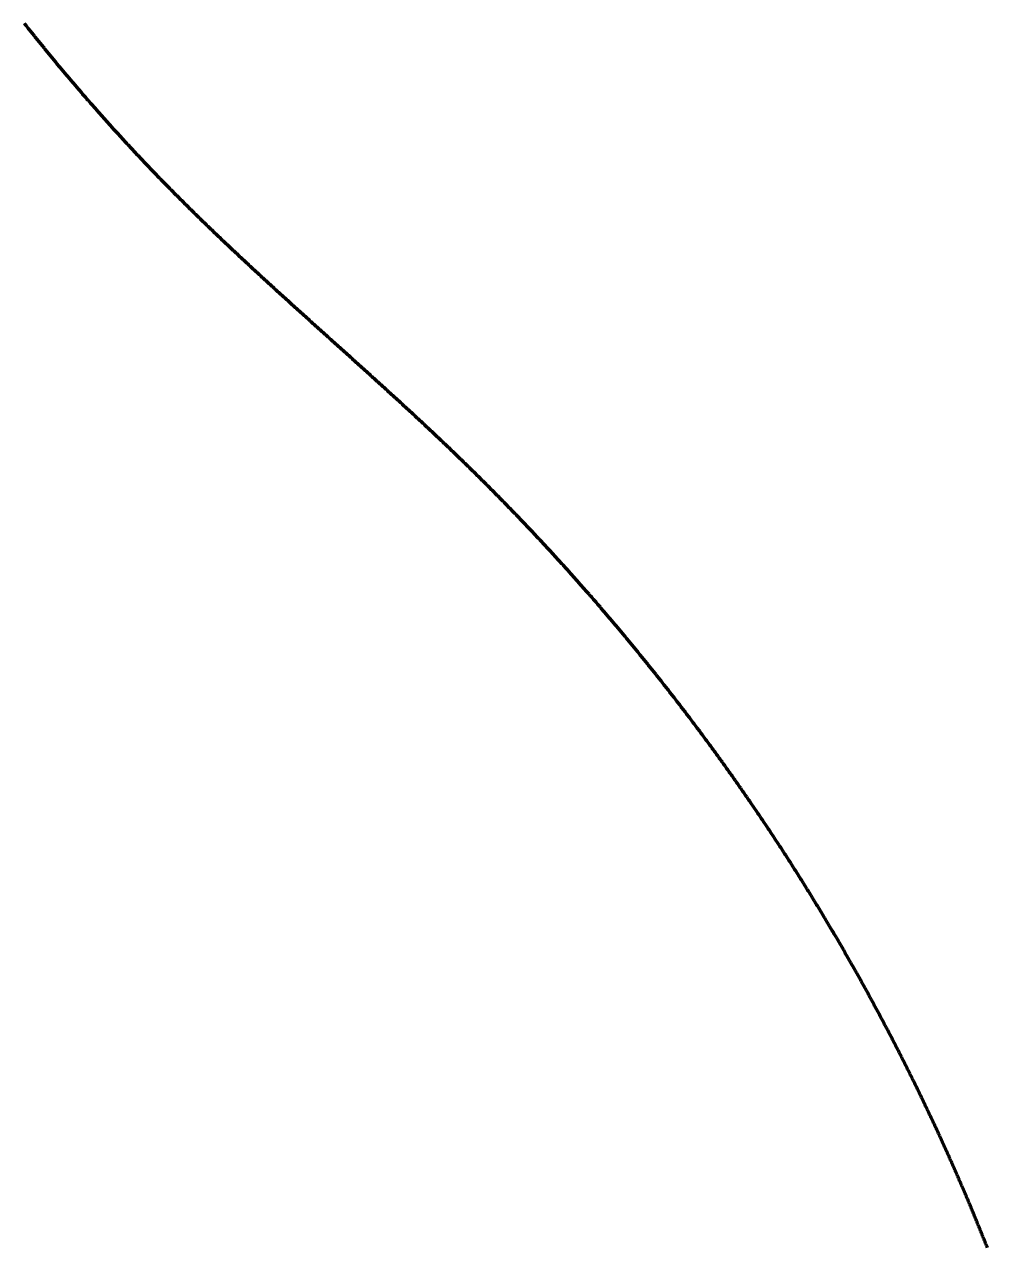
# Model space of a CAD drawing. Header units: metres. Extents: x 84843 to 90196, y 2281619 to 2289011.
# Drawn here: x 88884.1 to 89247.6, y 2284390.8 to 2284852.8 of the extents above; entities that cross this region are included whole.
import ezdxf

# ---------------------------------------------------------------- set-up
doc = ezdxf.new("R2010")
doc.units = ezdxf.units.M
doc.layers.add('Linje - 1', color=5, linetype='Continuous', lineweight=200)

msp = doc.modelspace()

# ---------------------------------------------------------------- linework, layer by layer
at = {"layer": 'Linje - 1'}
msp.add_polyline3d([(89247.63, 2284390.64, 9.97), (89247.44, 2284391.1, 9.97), (89247.26, 2284391.57, 9.96), (89247.07, 2284392.03, 9.95), (89246.89, 2284392.49, 9.94), (89246.71, 2284392.96, 9.93), (89246.52, 2284393.42, 9.92), (89246.33, 2284393.89, 9.91), (89246.15, 2284394.35, 9.91), (89245.96, 2284394.82, 9.9), (89245.78, 2284395.28, 9.89), (89245.59, 2284395.74, 9.88), (89245.4, 2284396.21, 9.87), (89245.22, 2284396.67, 9.87), (89245.03, 2284397.14, 9.86), (89244.84, 2284397.6, 9.85), (89244.65, 2284398.06, 9.84), (89244.46, 2284398.53, 9.83), (89244.28, 2284398.99, 9.83), (89244.09, 2284399.45, 9.82), (89243.9, 2284399.91, 9.81), (89243.71, 2284400.38, 9.8), (89243.52, 2284400.84, 9.8), (89243.33, 2284401.3, 9.79), (89243.14, 2284401.76, 9.78), (89242.95, 2284402.23, 9.77), (89242.76, 2284402.69, 9.77), (89242.57, 2284403.15, 9.76), (89242.38, 2284403.61, 9.75), (89242.19, 2284404.08, 9.74), (89241.99, 2284404.54, 9.74), (89241.8, 2284405, 9.73), (89241.61, 2284405.46, 9.72), (89241.42, 2284405.92, 9.72), (89241.22, 2284406.38, 9.71), (89241.03, 2284406.84, 9.7), (89240.84, 2284407.31, 9.69), (89240.64, 2284407.77, 9.69), (89240.45, 2284408.23, 9.68), (89240.26, 2284408.69, 9.67), (89240.06, 2284409.15, 9.67), (89239.87, 2284409.61, 9.66), (89239.67, 2284410.07, 9.65), (89239.48, 2284410.53, 9.65), (89239.28, 2284410.99, 9.64), (89239.08, 2284411.45, 9.64), (89238.89, 2284411.91, 9.63), (89238.69, 2284412.37, 9.62), (89238.5, 2284412.83, 9.62), (89238.3, 2284413.29, 9.61), (89238.1, 2284413.75, 9.6), (89237.9, 2284414.21, 9.6), (89237.71, 2284414.67, 9.59), (89237.51, 2284415.13, 9.59), (89237.31, 2284415.59, 9.58), (89237.11, 2284416.04, 9.57), (89236.91, 2284416.5, 9.57), (89236.71, 2284416.96, 9.56), (89236.51, 2284417.42, 9.56), (89236.32, 2284417.88, 9.55), (89236.12, 2284418.34, 9.54), (89235.92, 2284418.8, 9.54), (89235.71, 2284419.25, 9.53), (89235.51, 2284419.71, 9.53), (89235.31, 2284420.17, 9.52), (89235.11, 2284420.63, 9.52), (89234.91, 2284421.08, 9.51), (89234.71, 2284421.54, 9.51), (89234.51, 2284422, 9.5), (89234.3, 2284422.46, 9.5), (89234.1, 2284422.91, 9.49), (89233.9, 2284423.37, 9.49), (89233.7, 2284423.83, 9.48), (89233.49, 2284424.28, 9.48), (89233.29, 2284424.74, 9.47), (89233.09, 2284425.2, 9.47), (89232.88, 2284425.65, 9.46), (89232.68, 2284426.11, 9.46), (89232.47, 2284426.57, 9.45), (89232.27, 2284427.02, 9.45), (89232.06, 2284427.48, 9.44), (89231.86, 2284427.93, 9.44), (89231.65, 2284428.39, 9.43), (89231.44, 2284428.85, 9.43), (89231.24, 2284429.3, 9.42), (89231.03, 2284429.76, 9.42), (89230.82, 2284430.21, 9.41), (89230.62, 2284430.67, 9.41), (89230.41, 2284431.12, 9.41), (89230.2, 2284431.58, 9.4), (89229.99, 2284432.03, 9.4), (89229.79, 2284432.49, 9.39), (89229.58, 2284432.94, 9.39), (89229.37, 2284433.39, 9.39), (89229.16, 2284433.85, 9.38), (89228.95, 2284434.3, 9.38), (89228.74, 2284434.76, 9.37), (89228.53, 2284435.21, 9.37), (89228.32, 2284435.66, 9.37), (89228.11, 2284436.12, 9.36), (89227.9, 2284436.57, 9.36), (89227.69, 2284437.03, 9.35), (89227.48, 2284437.48, 9.35), (89227.27, 2284437.93, 9.35), (89227.06, 2284438.38, 9.34), (89226.84, 2284438.84, 9.34), (89226.63, 2284439.29, 9.34), (89226.42, 2284439.74, 9.33), (89226.21, 2284440.2, 9.33), (89225.99, 2284440.65, 9.33), (89225.78, 2284441.1, 9.32), (89225.57, 2284441.55, 9.32), (89225.35, 2284442, 9.32), (89225.14, 2284442.46, 9.32), (89224.92, 2284442.91, 9.31), (89224.71, 2284443.36, 9.31), (89224.5, 2284443.81, 9.31), (89224.28, 2284444.26, 9.3), (89224.06, 2284444.71, 9.3), (89223.85, 2284445.16, 9.3), (89223.63, 2284445.62, 9.3), (89223.42, 2284446.07, 9.29), (89223.2, 2284446.52, 9.29), (89222.98, 2284446.97, 9.29), (89222.77, 2284447.42, 9.29), (89222.55, 2284447.87, 9.28), (89222.33, 2284448.32, 9.28), (89222.11, 2284448.77, 9.28), (89221.9, 2284449.22, 9.28), (89221.68, 2284449.67, 9.27), (89221.46, 2284450.12, 9.27), (89221.24, 2284450.57, 9.27), (89221.02, 2284451.02, 9.27), (89220.8, 2284451.47, 9.27), (89220.58, 2284451.92, 9.26), (89220.36, 2284452.36, 9.26), (89220.14, 2284452.81, 9.26), (89219.92, 2284453.26, 9.26), (89219.7, 2284453.71, 9.26), (89219.48, 2284454.16, 9.25), (89219.26, 2284454.61, 9.25), (89219.04, 2284455.06, 9.25), (89218.82, 2284455.5, 9.25), (89218.59, 2284455.95, 9.25), (89218.37, 2284456.4, 9.25), (89218.15, 2284456.85, 9.24), (89217.93, 2284457.3, 9.24), (89217.7, 2284457.74, 9.24), (89217.48, 2284458.19, 9.24), (89217.26, 2284458.64, 9.24), (89217.03, 2284459.09, 9.24), (89216.81, 2284459.53, 9.24), (89216.58, 2284459.98, 9.24), (89216.36, 2284460.43, 9.24), (89216.14, 2284460.87, 9.23), (89215.91, 2284461.32, 9.23), (89215.68, 2284461.76, 9.23), (89215.46, 2284462.21, 9.23), (89215.23, 2284462.66, 9.23), (89215.01, 2284463.1, 9.23), (89214.78, 2284463.55, 9.23), (89214.55, 2284463.99, 9.23), (89214.33, 2284464.44, 9.23), (89214.1, 2284464.89, 9.23), (89213.87, 2284465.33, 9.23), (89213.64, 2284465.78, 9.23), (89213.42, 2284466.22, 9.23), (89213.19, 2284466.67, 9.23), (89212.96, 2284467.11, 9.23), (89212.73, 2284467.55, 9.23), (89212.5, 2284468, 9.23), (89212.27, 2284468.44, 9.23), (89212.04, 2284468.89, 9.23), (89211.81, 2284469.33, 9.23), (89211.58, 2284469.78, 9.23), (89211.35, 2284470.22, 9.23), (89211.12, 2284470.66, 9.23), (89210.89, 2284471.11, 9.23), (89210.66, 2284471.55, 9.23), (89210.43, 2284471.99, 9.23), (89210.2, 2284472.44, 9.23), (89209.96, 2284472.88, 9.23), (89209.73, 2284473.32, 9.23), (89209.5, 2284473.76, 9.23), (89209.27, 2284474.21, 9.23), (89209.03, 2284474.65, 9.23), (89208.8, 2284475.09, 9.23), (89208.57, 2284475.53, 9.23), (89208.33, 2284475.98, 9.23), (89208.1, 2284476.42, 9.23), (89207.87, 2284476.86, 9.23), (89207.63, 2284477.3, 9.23), (89207.4, 2284477.74, 9.23), (89207.16, 2284478.18, 9.24), (89206.93, 2284478.62, 9.24), (89206.69, 2284479.07, 9.24), (89206.45, 2284479.51, 9.24), (89206.22, 2284479.95, 9.24), (89205.98, 2284480.39, 9.24), (89205.75, 2284480.83, 9.24), (89205.51, 2284481.27, 9.24), (89205.27, 2284481.71, 9.24), (89205.03, 2284482.15, 9.25), (89204.8, 2284482.59, 9.25), (89204.56, 2284483.03, 9.25), (89204.32, 2284483.47, 9.25), (89204.08, 2284483.91, 9.25), (89203.84, 2284484.35, 9.25), (89203.6, 2284484.79, 9.26), (89203.36, 2284485.23, 9.26), (89203.13, 2284485.66, 9.26), (89202.89, 2284486.1, 9.26), (89202.65, 2284486.54, 9.26), (89202.41, 2284486.98, 9.27), (89202.16, 2284487.42, 9.27), (89201.92, 2284487.86, 9.27), (89201.68, 2284488.3, 9.27), (89201.44, 2284488.73, 9.27), (89201.2, 2284489.17, 9.28), (89200.96, 2284489.61, 9.28), (89200.72, 2284490.05, 9.28), (89200.47, 2284490.48, 9.28), (89200.23, 2284490.92, 9.29), (89199.99, 2284491.36, 9.29), (89199.75, 2284491.79, 9.29), (89199.5, 2284492.23, 9.29), (89199.26, 2284492.67, 9.3), (89199.01, 2284493.1, 9.3), (89198.77, 2284493.54, 9.3), (89198.53, 2284493.98, 9.3), (89198.28, 2284494.41, 9.31), (89198.04, 2284494.85, 9.31), (89197.79, 2284495.29, 9.31), (89197.55, 2284495.72, 9.32), (89197.3, 2284496.16, 9.32), (89197.05, 2284496.59, 9.32), (89196.81, 2284497.03, 9.32), (89196.56, 2284497.46, 9.33), (89196.32, 2284497.9, 9.33), (89196.07, 2284498.33, 9.33), (89195.82, 2284498.77, 9.34), (89195.57, 2284499.2, 9.34), (89195.33, 2284499.63, 9.34), (89195.08, 2284500.07, 9.35), (89194.83, 2284500.5, 9.35), (89194.58, 2284500.94, 9.35), (89194.33, 2284501.37, 9.36), (89194.08, 2284501.8, 9.36), (89193.84, 2284502.24, 9.37), (89193.59, 2284502.67, 9.37), (89193.34, 2284503.1, 9.37), (89193.09, 2284503.54, 9.38), (89192.84, 2284503.97, 9.38), (89192.59, 2284504.4, 9.39), (89192.33, 2284504.84, 9.39), (89192.08, 2284505.27, 9.39), (89191.83, 2284505.7, 9.4), (89191.58, 2284506.13, 9.4), (89191.33, 2284506.56, 9.41), (89191.08, 2284507, 9.41), (89190.82, 2284507.43, 9.41), (89190.57, 2284507.86, 9.42), (89190.32, 2284508.29, 9.42), (89190.07, 2284508.72, 9.43), (89189.81, 2284509.15, 9.43), (89189.56, 2284509.58, 9.44), (89189.31, 2284510.02, 9.44), (89189.05, 2284510.45, 9.45), (89188.8, 2284510.88, 9.45), (89188.54, 2284511.31, 9.46), (89188.29, 2284511.74, 9.46), (89188.03, 2284512.17, 9.47), (89187.78, 2284512.6, 9.47), (89187.52, 2284513.03, 9.48), (89187.27, 2284513.46, 9.48), (89187.01, 2284513.89, 9.49), (89186.75, 2284514.31, 9.49), (89186.5, 2284514.74, 9.5), (89186.24, 2284515.17, 9.5), (89185.98, 2284515.6, 9.51), (89185.73, 2284516.03, 9.51), (89185.47, 2284516.46, 9.52), (89185.21, 2284516.89, 9.52), (89184.95, 2284517.32, 9.53), (89184.69, 2284517.74, 9.53), (89184.44, 2284518.17, 9.54), (89184.18, 2284518.6, 9.54), (89183.92, 2284519.03, 9.55), (89183.66, 2284519.45, 9.56), (89183.4, 2284519.88, 9.56), (89183.14, 2284520.31, 9.57), (89182.88, 2284520.74, 9.57), (89182.62, 2284521.16, 9.58), (89182.36, 2284521.59, 9.59), (89182.1, 2284522.02, 9.59), (89181.84, 2284522.44, 9.6), (89181.57, 2284522.87, 9.6), (89181.31, 2284523.3, 9.61), (89181.05, 2284523.72, 9.62), (89180.79, 2284524.15, 9.62), (89180.53, 2284524.57, 9.63), (89180.26, 2284525, 9.63), (89180, 2284525.42, 9.64), (89179.74, 2284525.85, 9.65), (89179.47, 2284526.27, 9.65), (89179.21, 2284526.7, 9.66), (89178.95, 2284527.12, 9.67), (89178.68, 2284527.55, 9.67), (89178.42, 2284527.97, 9.68), (89178.15, 2284528.4, 9.69), (89177.89, 2284528.82, 9.69), (89177.62, 2284529.24, 9.7), (89177.36, 2284529.67, 9.71), (89177.09, 2284530.09, 9.72), (89176.83, 2284530.52, 9.72), (89176.56, 2284530.94, 9.73), (89176.29, 2284531.36, 9.74), (89176.03, 2284531.78, 9.74), (89175.76, 2284532.21, 9.75), (89175.49, 2284532.63, 9.76), (89175.23, 2284533.05, 9.77), (89174.96, 2284533.48, 9.77), (89174.69, 2284533.9, 9.78), (89174.42, 2284534.32, 9.79), (89174.16, 2284534.74, 9.8), (89173.89, 2284535.16, 9.8), (89173.62, 2284535.58, 9.81), (89173.35, 2284536.01, 9.82), (89173.08, 2284536.43, 9.83), (89172.81, 2284536.85, 9.83), (89172.54, 2284537.27, 9.84), (89172.27, 2284537.69, 9.85), (89172, 2284538.11, 9.86), (89171.73, 2284538.53, 9.87), (89171.46, 2284538.95, 9.87), (89171.19, 2284539.37, 9.88), (89170.92, 2284539.79, 9.89), (89170.64, 2284540.21, 9.9), (89170.37, 2284540.63, 9.91), (89170.1, 2284541.05, 9.91), (89169.83, 2284541.47, 9.92), (89169.56, 2284541.89, 9.93), (89169.28, 2284542.31, 9.94), (89169.01, 2284542.73, 9.95), (89168.74, 2284543.15, 9.96), (89168.46, 2284543.56, 9.96), (89168.19, 2284543.98, 9.97), (89167.91, 2284544.4, 9.98), (89167.64, 2284544.82, 9.99), (89167.37, 2284545.24, 10), (89167.09, 2284545.65, 10.01), (89166.82, 2284546.07, 10.02), (89166.54, 2284546.49, 10.03), (89166.27, 2284546.91, 10.04), (89165.99, 2284547.32, 10.04), (89165.71, 2284547.74, 10.05), (89165.44, 2284548.16, 10.06), (89165.16, 2284548.57, 10.07), (89164.88, 2284548.99, 10.08), (89164.61, 2284549.41, 10.09), (89164.33, 2284549.82, 10.1), (89164.05, 2284550.24, 10.11), (89163.78, 2284550.65, 10.12), (89163.5, 2284551.07, 10.13), (89163.22, 2284551.49, 10.14), (89162.94, 2284551.9, 10.15), (89162.66, 2284552.32, 10.16), (89162.38, 2284552.73, 10.17), (89162.1, 2284553.15, 10.18), (89161.82, 2284553.56, 10.19), (89161.54, 2284553.98, 10.2), (89161.26, 2284554.39, 10.21), (89160.98, 2284554.8, 10.22), (89160.7, 2284555.22, 10.23), (89160.42, 2284555.63, 10.24), (89160.14, 2284556.05, 10.25), (89159.86, 2284556.46, 10.26), (89159.58, 2284556.87, 10.27), (89159.3, 2284557.29, 10.28), (89159.02, 2284557.7, 10.29), (89158.73, 2284558.11, 10.3), (89158.45, 2284558.52, 10.31), (89158.17, 2284558.94, 10.32), (89157.89, 2284559.35, 10.33), (89157.6, 2284559.76, 10.34), (89157.32, 2284560.17, 10.35), (89157.04, 2284560.58, 10.36), (89156.75, 2284561, 10.37), (89156.47, 2284561.41, 10.38), (89156.19, 2284561.82, 10.39), (89155.9, 2284562.23, 10.4), (89155.62, 2284562.64, 10.41), (89155.33, 2284563.05, 10.42), (89155.05, 2284563.46, 10.43), (89154.76, 2284563.87, 10.44), (89154.47, 2284564.28, 10.45), (89154.19, 2284564.69, 10.46), (89153.9, 2284565.1, 10.47), (89153.62, 2284565.51, 10.48), (89153.33, 2284565.92, 10.48), (89153.04, 2284566.33, 10.49), (89152.76, 2284566.74, 10.5), (89152.47, 2284567.15, 10.51), (89152.18, 2284567.56, 10.52), (89151.89, 2284567.97, 10.53), (89151.6, 2284568.38, 10.54), (89151.32, 2284568.79, 10.55), (89151.03, 2284569.19, 10.56), (89150.74, 2284569.6, 10.57), (89150.45, 2284570.01, 10.58), (89150.16, 2284570.42, 10.59), (89149.87, 2284570.83, 10.6), (89149.58, 2284571.23, 10.61), (89149.29, 2284571.64, 10.62), (89149, 2284572.05, 10.63), (89148.71, 2284572.45, 10.64), (89148.42, 2284572.86, 10.64), (89148.13, 2284573.27, 10.65), (89147.84, 2284573.67, 10.66), (89147.54, 2284574.08, 10.67), (89147.25, 2284574.49, 10.68), (89146.96, 2284574.89, 10.69), (89146.67, 2284575.3, 10.7), (89146.38, 2284575.7, 10.71), (89146.08, 2284576.11, 10.71), (89145.79, 2284576.51, 10.72), (89145.5, 2284576.92, 10.73), (89145.2, 2284577.32, 10.74), (89144.91, 2284577.73, 10.75), (89144.62, 2284578.13, 10.76), (89144.32, 2284578.54, 10.76), (89144.03, 2284578.94, 10.77), (89143.73, 2284579.35, 10.78), (89143.44, 2284579.75, 10.79), (89143.14, 2284580.15, 10.8), (89142.85, 2284580.56, 10.81), (89142.55, 2284580.96, 10.81), (89142.26, 2284581.36, 10.82), (89141.96, 2284581.77, 10.83), (89141.67, 2284582.17, 10.84), (89141.37, 2284582.57, 10.85), (89141.07, 2284582.97, 10.85), (89140.78, 2284583.38, 10.86), (89140.48, 2284583.78, 10.87), (89140.18, 2284584.18, 10.88), (89139.88, 2284584.58, 10.88), (89139.58, 2284584.98, 10.89), (89139.29, 2284585.39, 10.9), (89138.99, 2284585.79, 10.91), (89138.69, 2284586.19, 10.91), (89138.39, 2284586.59, 10.92), (89138.09, 2284586.99, 10.93), (89137.79, 2284587.39, 10.94), (89137.49, 2284587.79, 10.94), (89137.19, 2284588.19, 10.95), (89136.89, 2284588.59, 10.96), (89136.59, 2284588.99, 10.96), (89136.29, 2284589.39, 10.97), (89135.99, 2284589.79, 10.98), (89135.69, 2284590.19, 10.98), (89135.39, 2284590.59, 10.99), (89135.09, 2284590.99, 11), (89134.79, 2284591.38, 11.01), (89134.48, 2284591.78, 11.01), (89134.18, 2284592.18, 11.02), (89133.88, 2284592.58, 11.03), (89133.58, 2284592.98, 11.03), (89133.27, 2284593.38, 11.04), (89132.97, 2284593.77, 11.05), (89132.67, 2284594.17, 11.05), (89132.36, 2284594.57, 11.06), (89132.06, 2284594.97, 11.06), (89131.76, 2284595.36, 11.07), (89131.45, 2284595.76, 11.08), (89131.15, 2284596.16, 11.08), (89130.84, 2284596.55, 11.09), (89130.54, 2284596.95, 11.1), (89130.23, 2284597.34, 11.1), (89129.93, 2284597.74, 11.11), (89129.62, 2284598.14, 11.11), (89129.32, 2284598.53, 11.12), (89129.01, 2284598.93, 11.12), (89128.7, 2284599.32, 11.13), (89128.4, 2284599.72, 11.14), (89128.09, 2284600.11, 11.14), (89127.78, 2284600.51, 11.15), (89127.48, 2284600.9, 11.15), (89127.17, 2284601.3, 11.16), (89126.86, 2284601.69, 11.16), (89126.55, 2284602.08, 11.17), (89126.24, 2284602.48, 11.18), (89125.94, 2284602.87, 11.18), (89125.63, 2284603.26, 11.19), (89125.32, 2284603.66, 11.19), (89125.01, 2284604.05, 11.2), (89124.7, 2284604.44, 11.2), (89124.39, 2284604.84, 11.21), (89124.08, 2284605.23, 11.21), (89123.77, 2284605.62, 11.22), (89123.46, 2284606.01, 11.22), (89123.15, 2284606.4, 11.23), (89122.84, 2284606.8, 11.23), (89122.53, 2284607.19, 11.24), (89122.22, 2284607.58, 11.24), (89121.91, 2284607.97, 11.25), (89121.59, 2284608.36, 11.25), (89121.28, 2284608.75, 11.26), (89120.97, 2284609.14, 11.26), (89120.66, 2284609.53, 11.26), (89120.35, 2284609.92, 11.27), (89120.03, 2284610.31, 11.27), (89119.72, 2284610.7, 11.28), (89119.41, 2284611.09, 11.28), (89119.09, 2284611.48, 11.29), (89118.78, 2284611.87, 11.29), (89118.47, 2284612.26, 11.3), (89118.15, 2284612.65, 11.3), (89117.84, 2284613.04, 11.3), (89117.52, 2284613.43, 11.31), (89117.21, 2284613.82, 11.31), (89116.89, 2284614.2, 11.32), (89116.58, 2284614.59, 11.32), (89116.26, 2284614.98, 11.32), (89115.95, 2284615.37, 11.33), (89115.63, 2284615.75, 11.33), (89115.31, 2284616.14, 11.34), (89115, 2284616.53, 11.34), (89114.68, 2284616.92, 11.34), (89114.36, 2284617.3, 11.35), (89114.05, 2284617.69, 11.35), (89113.73, 2284618.08, 11.35), (89113.41, 2284618.46, 11.36), (89113.09, 2284618.85, 11.36), (89112.78, 2284619.23, 11.36), (89112.46, 2284619.62, 11.37), (89112.14, 2284620, 11.37), (89111.82, 2284620.39, 11.37), (89111.5, 2284620.78, 11.38), (89111.18, 2284621.16, 11.38), (89110.86, 2284621.54, 11.38), (89110.54, 2284621.93, 11.39), (89110.22, 2284622.31, 11.39), (89109.9, 2284622.7, 11.39), (89109.58, 2284623.08, 11.39), (89109.26, 2284623.47, 11.4), (89108.94, 2284623.85, 11.4), (89108.62, 2284624.23, 11.4), (89108.3, 2284624.62, 11.41), (89107.98, 2284625, 11.41), (89107.66, 2284625.38, 11.41), (89107.33, 2284625.76, 11.41), (89107.01, 2284626.15, 11.42), (89106.69, 2284626.53, 11.42), (89106.37, 2284626.91, 11.42), (89106.04, 2284627.29, 11.42), (89105.72, 2284627.67, 11.42), (89105.4, 2284628.06, 11.43), (89105.07, 2284628.44, 11.43), (89104.75, 2284628.82, 11.43), (89104.43, 2284629.2, 11.43), (89104.1, 2284629.58, 11.44), (89103.78, 2284629.96, 11.44), (89103.45, 2284630.34, 11.44), (89103.13, 2284630.72, 11.44), (89102.8, 2284631.1, 11.44), (89102.48, 2284631.48, 11.45), (89102.15, 2284631.86, 11.45), (89101.83, 2284632.24, 11.45), (89101.5, 2284632.62, 11.45), (89101.18, 2284633, 11.45), (89100.85, 2284633.38, 11.45), (89100.52, 2284633.75, 11.46), (89100.2, 2284634.13, 11.46), (89099.87, 2284634.51, 11.46), (89099.54, 2284634.89, 11.46), (89099.21, 2284635.27, 11.46), (89098.89, 2284635.64, 11.46), (89098.56, 2284636.02, 11.46), (89098.23, 2284636.4, 11.46), (89097.9, 2284636.78, 11.47), (89097.57, 2284637.15, 11.47), (89097.24, 2284637.53, 11.47), (89096.91, 2284637.91, 11.47), (89096.59, 2284638.28, 11.47), (89096.26, 2284638.66, 11.47), (89095.93, 2284639.03, 11.47), (89095.6, 2284639.41, 11.47), (89095.27, 2284639.79, 11.47), (89094.94, 2284640.16, 11.47), (89094.61, 2284640.54, 11.47), (89094.27, 2284640.91, 11.48), (89093.94, 2284641.29, 11.48), (89093.61, 2284641.66, 11.48), (89093.28, 2284642.03, 11.48), (89092.95, 2284642.41, 11.48), (89092.62, 2284642.78, 11.48), (89092.29, 2284643.16, 11.48), (89091.95, 2284643.53, 11.48), (89091.62, 2284643.9, 11.48), (89091.29, 2284644.28, 11.48), (89090.95, 2284644.65, 11.48), (89090.62, 2284645.02, 11.48), (89090.29, 2284645.39, 11.48), (89089.95, 2284645.77, 11.48), (89089.62, 2284646.14, 11.48), (89089.29, 2284646.51, 11.48), (89088.95, 2284646.88, 11.48), (89088.62, 2284647.25, 11.48), (89088.28, 2284647.63, 11.48), (89087.95, 2284648, 11.48), (89087.61, 2284648.37, 11.48), (89087.28, 2284648.74, 11.48), (89086.94, 2284649.11, 11.48), (89086.61, 2284649.48, 11.48), (89086.27, 2284649.85, 11.48), (89085.93, 2284650.22, 11.47), (89085.6, 2284650.59, 11.47), (89085.26, 2284650.96, 11.47), (89084.92, 2284651.33, 11.47), (89084.59, 2284651.7, 11.47), (89084.25, 2284652.07, 11.47), (89083.91, 2284652.44, 11.47), (89083.57, 2284652.81, 11.47), (89083.23, 2284653.17, 11.47), (89082.9, 2284653.54, 11.47), (89082.56, 2284653.91, 11.47), (89082.22, 2284654.28, 11.47), (89081.88, 2284654.65, 11.46), (89081.54, 2284655.01, 11.46), (89081.2, 2284655.38, 11.46), (89080.86, 2284655.75, 11.46), (89080.52, 2284656.11, 11.46), (89080.18, 2284656.48, 11.46), (89079.84, 2284656.85, 11.46), (89079.5, 2284657.21, 11.45), (89079.16, 2284657.58, 11.45), (89078.82, 2284657.95, 11.45), (89078.48, 2284658.31, 11.45), (89078.14, 2284658.68, 11.45), (89077.8, 2284659.04, 11.45), (89077.46, 2284659.41, 11.44), (89077.11, 2284659.77, 11.44), (89076.77, 2284660.14, 11.44), (89076.43, 2284660.5, 11.44), (89076.09, 2284660.86, 11.44), (89075.74, 2284661.23, 11.44), (89075.4, 2284661.59, 11.43), (89075.06, 2284661.96, 11.43), (89074.71, 2284662.32, 11.43), (89074.37, 2284662.68, 11.43), (89074.03, 2284663.05, 11.42), (89073.68, 2284663.41, 11.42), (89073.34, 2284663.77, 11.42), (89072.99, 2284664.13, 11.42), (89072.65, 2284664.5, 11.41), (89072.3, 2284664.86, 11.41), (89071.96, 2284665.22, 11.41), (89071.61, 2284665.58, 11.41), (89071.27, 2284665.94, 11.4), (89070.92, 2284666.3, 11.4), (89070.58, 2284666.66, 11.4), (89070.23, 2284667.03, 11.4), (89069.88, 2284667.39, 11.39), (89069.54, 2284667.75, 11.39), (89069.19, 2284668.11, 11.39), (89068.84, 2284668.47, 11.38), (89068.5, 2284668.83, 11.38), (89068.15, 2284669.19, 11.38), (89067.8, 2284669.55, 11.38), (89067.45, 2284669.9, 11.37), (89067.11, 2284670.26, 11.37), (89066.76, 2284670.62, 11.37), (89066.41, 2284670.98, 11.36), (89066.06, 2284671.34, 11.36), (89065.71, 2284671.7, 11.36), (89065.36, 2284672.05, 11.35), (89065.01, 2284672.41, 11.35), (89064.66, 2284672.77, 11.34), (89064.31, 2284673.13, 11.34), (89063.96, 2284673.48, 11.34), (89063.61, 2284673.84, 11.33), (89063.26, 2284674.2, 11.33), (89062.91, 2284674.55, 11.33), (89062.56, 2284674.91, 11.32), (89062.21, 2284675.27, 11.32), (89061.86, 2284675.62, 11.31), (89061.51, 2284675.98, 11.31), (89061.16, 2284676.33, 11.31), (89060.8, 2284676.69, 11.3), (89060.45, 2284677.04, 11.3), (89060.1, 2284677.4, 11.29), (89059.75, 2284677.75, 11.29), (89059.39, 2284678.11, 11.29), (89059.04, 2284678.46, 11.28), (89058.69, 2284678.82, 11.28), (89058.34, 2284679.17, 11.27), (89057.98, 2284679.52, 11.27), (89057.63, 2284679.88, 11.26), (89057.27, 2284680.23, 11.26), (89056.92, 2284680.58, 11.25), (89056.57, 2284680.94, 11.25), (89056.21, 2284681.29, 11.24), (89055.86, 2284681.64, 11.24), (89055.5, 2284681.99, 11.24), (89055.15, 2284682.34, 11.23), (89054.79, 2284682.7, 11.23), (89054.44, 2284683.05, 11.22), (89054.08, 2284683.4, 11.22), (89053.72, 2284683.75, 11.21), (89053.37, 2284684.1, 11.21), (89053.01, 2284684.45, 11.2), (89052.65, 2284684.8, 11.2), (89052.3, 2284685.15, 11.19), (89051.94, 2284685.5, 11.18), (89051.58, 2284685.85, 11.18), (89051.23, 2284686.2, 11.17), (89050.87, 2284686.55, 11.17), (89050.51, 2284686.9, 11.16), (89050.15, 2284687.25, 11.16), (89049.79, 2284687.6, 11.15), (89049.44, 2284687.95, 11.15), (89049.08, 2284688.3, 11.14), (89048.72, 2284688.64, 11.13), (89048.36, 2284688.99, 11.13), (89048, 2284689.34, 11.12), (89047.64, 2284689.69, 11.12), (89047.28, 2284690.03, 11.11), (89046.92, 2284690.38, 11.11), (89046.56, 2284690.73, 11.1), (89046.2, 2284691.07, 11.09), (89045.84, 2284691.42, 11.09), (89045.48, 2284691.77, 11.08), (89045.12, 2284692.11, 11.07), (89044.76, 2284692.46, 11.07), (89044.4, 2284692.81, 11.06), (89044.03, 2284693.15, 11.06), (89043.67, 2284693.5, 11.05), (89043.31, 2284693.84, 11.04), (89042.95, 2284694.19, 11.04), (89042.59, 2284694.53, 11.03), (89042.23, 2284694.88, 11.02), (89041.86, 2284695.22, 11.02), (89041.5, 2284695.57, 11.01), (89041.14, 2284695.91, 11), (89040.78, 2284696.25, 11), (89040.41, 2284696.6, 10.99), (89040.05, 2284696.94, 10.98), (89039.69, 2284697.28, 10.98), (89039.32, 2284697.63, 10.97), (89038.96, 2284697.97, 10.96), (89038.59, 2284698.31, 10.95), (89038.23, 2284698.66, 10.95), (89037.87, 2284699, 10.94), (89037.5, 2284699.34, 10.93), (89037.14, 2284699.68, 10.93), (89036.77, 2284700.03, 10.92), (89036.41, 2284700.37, 10.91), (89036.04, 2284700.71, 10.9), (89035.68, 2284701.05, 10.9), (89035.31, 2284701.39, 10.89), (89034.95, 2284701.74, 10.88), (89034.58, 2284702.08, 10.87), (89034.22, 2284702.42, 10.87), (89033.85, 2284702.76, 10.86), (89033.49, 2284703.1, 10.85), (89033.12, 2284703.44, 10.84), (89032.75, 2284703.78, 10.83), (89032.39, 2284704.12, 10.83), (89032.02, 2284704.46, 10.82), (89031.65, 2284704.8, 10.81), (89031.29, 2284705.14, 10.8), (89030.92, 2284705.48, 10.79), (89030.55, 2284705.82, 10.79), (89030.19, 2284706.16, 10.78), (89029.82, 2284706.5, 10.77), (89029.45, 2284706.84, 10.76), (89029.09, 2284707.18, 10.75), (89028.72, 2284707.52, 10.75), (89028.35, 2284707.86, 10.74), (89027.98, 2284708.2, 10.73), (89027.62, 2284708.53, 10.72), (89027.25, 2284708.87, 10.71), (89026.88, 2284709.21, 10.7), (89026.51, 2284709.55, 10.69), (89026.14, 2284709.89, 10.69), (89025.78, 2284710.23, 10.68), (89025.41, 2284710.56, 10.67), (89025.04, 2284710.9, 10.66), (89024.67, 2284711.24, 10.65), (89024.3, 2284711.58, 10.64), (89023.93, 2284711.92, 10.63), (89023.56, 2284712.25, 10.62), (89023.19, 2284712.59, 10.61), (89022.83, 2284712.93, 10.6), (89022.46, 2284713.27, 10.6), (89022.09, 2284713.6, 10.59), (89021.72, 2284713.94, 10.58), (89021.35, 2284714.28, 10.57), (89020.98, 2284714.61, 10.56), (89020.61, 2284714.95, 10.55), (89020.24, 2284715.29, 10.54), (89019.87, 2284715.62, 10.53), (89019.5, 2284715.96, 10.52), (89019.13, 2284716.3, 10.51), (89018.76, 2284716.63, 10.5), (89018.39, 2284716.97, 10.49), (89018.02, 2284717.31, 10.48), (89017.65, 2284717.64, 10.47), (89017.28, 2284717.98, 10.46), (89016.91, 2284718.31, 10.45), (89016.54, 2284718.65, 10.44), (89016.17, 2284718.99, 10.43), (89015.8, 2284719.32, 10.42), (89015.43, 2284719.66, 10.41), (89015.06, 2284719.99, 10.4), (89014.69, 2284720.33, 10.39), (89014.32, 2284720.66, 10.38), (89013.95, 2284721, 10.37), (89013.58, 2284721.34, 10.36), (89013.2, 2284721.67, 10.35), (89012.83, 2284722.01, 10.34), (89012.46, 2284722.34, 10.33), (89012.09, 2284722.68, 10.32), (89011.72, 2284723.01, 10.31), (89011.35, 2284723.35, 10.3), (89010.98, 2284723.68, 10.29), (89010.61, 2284724.02, 10.28), (89010.24, 2284724.35, 10.27), (89009.87, 2284724.69, 10.26), (89009.49, 2284725.02, 10.25), (89009.12, 2284725.36, 10.24), (89008.75, 2284725.69, 10.23), (89008.38, 2284726.03, 10.22), (89008.01, 2284726.36, 10.21), (89007.64, 2284726.7, 10.2), (89007.27, 2284727.03, 10.19), (89006.89, 2284727.37, 10.18), (89006.52, 2284727.7, 10.17), (89006.15, 2284728.03, 10.17), (89005.78, 2284728.37, 10.16), (89005.41, 2284728.7, 10.15), (89005.04, 2284729.04, 10.14), (89004.66, 2284729.37, 10.13), (89004.29, 2284729.71, 10.12), (89003.92, 2284730.04, 10.11), (89003.55, 2284730.38, 10.1), (89003.18, 2284730.71, 10.09), (89002.81, 2284731.05, 10.08), (89002.43, 2284731.38, 10.07), (89002.06, 2284731.71, 10.07), (89001.69, 2284732.05, 10.06), (89001.32, 2284732.38, 10.05), (89000.95, 2284732.72, 10.04), (89000.58, 2284733.05, 10.03), (89000.2, 2284733.39, 10.02), (88999.83, 2284733.72, 10.01), (88999.46, 2284734.06, 10.01), (88999.09, 2284734.39, 10), (88998.72, 2284734.72, 9.99), (88998.35, 2284735.06, 9.98), (88997.97, 2284735.39, 9.97), (88997.6, 2284735.73, 9.96), (88997.23, 2284736.06, 9.96), (88996.86, 2284736.4, 9.95), (88996.49, 2284736.73, 9.94), (88996.12, 2284737.07, 9.93), (88995.74, 2284737.4, 9.92), (88995.37, 2284737.74, 9.92), (88995, 2284738.07, 9.91), (88994.63, 2284738.4, 9.9), (88994.26, 2284738.74, 9.89), (88993.89, 2284739.07, 9.89), (88993.52, 2284739.41, 9.88), (88993.14, 2284739.74, 9.87), (88992.77, 2284740.08, 9.86), (88992.4, 2284740.41, 9.86), (88992.03, 2284740.75, 9.85), (88991.66, 2284741.08, 9.84), (88991.29, 2284741.42, 9.83), (88990.92, 2284741.75, 9.83), (88990.55, 2284742.09, 9.82), (88990.17, 2284742.42, 9.81), (88989.8, 2284742.76, 9.81), (88989.43, 2284743.09, 9.8), (88989.06, 2284743.43, 9.79), (88988.69, 2284743.76, 9.79), (88988.32, 2284744.1, 9.78), (88987.95, 2284744.43, 9.77), (88987.58, 2284744.77, 9.77), (88987.21, 2284745.1, 9.76), (88986.84, 2284745.44, 9.75), (88986.47, 2284745.78, 9.75), (88986.09, 2284746.11, 9.74), (88985.72, 2284746.45, 9.73), (88985.35, 2284746.78, 9.73), (88984.98, 2284747.12, 9.72), (88984.61, 2284747.45, 9.71), (88984.24, 2284747.79, 9.71), (88983.87, 2284748.13, 9.7), (88983.5, 2284748.46, 9.7), (88983.13, 2284748.8, 9.69), (88982.76, 2284749.13, 9.68), (88982.39, 2284749.47, 9.68), (88982.02, 2284749.81, 9.67), (88981.65, 2284750.14, 9.67), (88981.28, 2284750.48, 9.66), (88980.91, 2284750.82, 9.66), (88980.54, 2284751.15, 9.65), (88980.17, 2284751.49, 9.64), (88979.8, 2284751.83, 9.64), (88979.43, 2284752.16, 9.63), (88979.07, 2284752.5, 9.63), (88978.7, 2284752.84, 9.62), (88978.33, 2284753.18, 9.62), (88977.96, 2284753.51, 9.61), (88977.59, 2284753.85, 9.61), (88977.22, 2284754.19, 9.6), (88976.85, 2284754.53, 9.6), (88976.48, 2284754.86, 9.59), (88976.11, 2284755.2, 9.59), (88975.75, 2284755.54, 9.58), (88975.38, 2284755.88, 9.58), (88975.01, 2284756.22, 9.57), (88974.64, 2284756.55, 9.57), (88974.27, 2284756.89, 9.56), (88973.9, 2284757.23, 9.56), (88973.54, 2284757.57, 9.55), (88973.17, 2284757.91, 9.55), (88972.8, 2284758.25, 9.55), (88972.43, 2284758.59, 9.54), (88972.07, 2284758.93, 9.54), (88971.7, 2284759.26, 9.53), (88971.33, 2284759.6, 9.53), (88970.96, 2284759.94, 9.52), (88970.6, 2284760.28, 9.52), (88970.23, 2284760.62, 9.52), (88969.86, 2284760.96, 9.51), (88969.5, 2284761.3, 9.51), (88969.13, 2284761.64, 9.5), (88968.77, 2284761.98, 9.5), (88968.4, 2284762.32, 9.5), (88968.03, 2284762.66, 9.49), (88967.67, 2284763, 9.49), (88967.3, 2284763.35, 9.49), (88966.94, 2284763.69, 9.48), (88966.57, 2284764.03, 9.48), (88966.2, 2284764.37, 9.48), (88965.84, 2284764.71, 9.47), (88965.47, 2284765.05, 9.47), (88965.11, 2284765.39, 9.47), (88964.74, 2284765.74, 9.46), (88964.38, 2284766.08, 9.46), (88964.01, 2284766.42, 9.46), (88963.65, 2284766.76, 9.45), (88963.29, 2284767.1, 9.45), (88962.92, 2284767.45, 9.45), (88962.56, 2284767.79, 9.45), (88962.19, 2284768.13, 9.44), (88961.83, 2284768.48, 9.44), (88961.47, 2284768.82, 9.44), (88961.1, 2284769.16, 9.43), (88960.74, 2284769.51, 9.43), (88960.38, 2284769.85, 9.43), (88960.01, 2284770.19, 9.43), (88959.65, 2284770.54, 9.42), (88959.29, 2284770.88, 9.42), (88958.93, 2284771.23, 9.42), (88958.56, 2284771.57, 9.42), (88958.2, 2284771.92, 9.42), (88957.84, 2284772.26, 9.41), (88957.48, 2284772.61, 9.41), (88957.12, 2284772.95, 9.41), (88956.76, 2284773.3, 9.41), (88956.39, 2284773.64, 9.41), (88956.03, 2284773.99, 9.4), (88955.67, 2284774.34, 9.4), (88955.31, 2284774.68, 9.4), (88954.95, 2284775.03, 9.4), (88954.59, 2284775.38, 9.4), (88954.23, 2284775.72, 9.39), (88953.87, 2284776.07, 9.39), (88953.51, 2284776.42, 9.39), (88953.15, 2284776.76, 9.39), (88952.79, 2284777.11, 9.39), (88952.43, 2284777.46, 9.39), (88952.08, 2284777.81, 9.39), (88951.72, 2284778.16, 9.39), (88951.36, 2284778.51, 9.38), (88951, 2284778.85, 9.38), (88950.64, 2284779.2, 9.38), (88950.28, 2284779.55, 9.38), (88949.93, 2284779.9, 9.38), (88949.57, 2284780.25, 9.38), (88949.21, 2284780.6, 9.38), (88948.85, 2284780.95, 9.38), (88948.5, 2284781.3, 9.38), (88948.14, 2284781.65, 9.38), (88947.78, 2284782, 9.38), (88947.43, 2284782.35, 9.38), (88947.07, 2284782.7, 9.37), (88946.72, 2284783.06, 9.37), (88946.36, 2284783.41, 9.37), (88946.01, 2284783.76, 9.37), (88945.65, 2284784.11, 9.37), (88945.3, 2284784.46, 9.37), (88944.94, 2284784.82, 9.37), (88944.59, 2284785.17, 9.37), (88944.23, 2284785.52, 9.37), (88943.88, 2284785.87, 9.37), (88943.53, 2284786.23, 9.37), (88943.17, 2284786.58, 9.37), (88942.82, 2284786.94, 9.37), (88942.47, 2284787.29, 9.37), (88942.11, 2284787.64, 9.37), (88941.76, 2284788, 9.37), (88941.41, 2284788.35, 9.38), (88941.06, 2284788.71, 9.38), (88940.7, 2284789.06, 9.38), (88940.35, 2284789.42, 9.38), (88940, 2284789.78, 9.38), (88939.65, 2284790.13, 9.38), (88939.3, 2284790.49, 9.38), (88938.95, 2284790.84, 9.38), (88938.6, 2284791.2, 9.38), (88938.25, 2284791.56, 9.38), (88937.9, 2284791.92, 9.38), (88937.55, 2284792.27, 9.38), (88937.2, 2284792.63, 9.38), (88936.85, 2284792.99, 9.39), (88936.5, 2284793.35, 9.39), (88936.15, 2284793.7, 9.39), (88935.8, 2284794.06, 9.39), (88935.46, 2284794.42, 9.39), (88935.11, 2284794.78, 9.39), (88934.76, 2284795.14, 9.39), (88934.41, 2284795.5, 9.4), (88934.07, 2284795.86, 9.4), (88933.72, 2284796.22, 9.4), (88933.37, 2284796.58, 9.4), (88933.03, 2284796.94, 9.4), (88932.68, 2284797.3, 9.4), (88932.33, 2284797.66, 9.41), (88931.99, 2284798.02, 9.41), (88931.64, 2284798.38, 9.41), (88931.3, 2284798.75, 9.41), (88930.95, 2284799.11, 9.41), (88930.61, 2284799.47, 9.42), (88930.26, 2284799.83, 9.42), (88929.92, 2284800.19, 9.42), (88929.57, 2284800.56, 9.42), (88929.23, 2284800.92, 9.42), (88928.89, 2284801.28, 9.43), (88928.54, 2284801.65, 9.43), (88928.2, 2284802.01, 9.43), (88927.86, 2284802.37, 9.43), (88927.51, 2284802.74, 9.44), (88927.17, 2284803.1, 9.44), (88926.83, 2284803.47, 9.44), (88926.49, 2284803.83, 9.45), (88926.15, 2284804.2, 9.45), (88925.8, 2284804.56, 9.45), (88925.46, 2284804.93, 9.45), (88925.12, 2284805.29, 9.46), (88924.78, 2284805.66, 9.46), (88924.44, 2284806.03, 9.46), (88924.1, 2284806.39, 9.47), (88923.76, 2284806.76, 9.47), (88923.42, 2284807.13, 9.47), (88923.08, 2284807.49, 9.48), (88922.74, 2284807.86, 9.48), (88922.4, 2284808.23, 9.48), (88922.07, 2284808.6, 9.49), (88921.73, 2284808.96, 9.49), (88921.39, 2284809.33, 9.49), (88921.05, 2284809.7, 9.5), (88920.71, 2284810.07, 9.5), (88920.38, 2284810.44, 9.51), (88920.04, 2284810.81, 9.51), (88919.7, 2284811.18, 9.51), (88919.36, 2284811.55, 9.52), (88919.03, 2284811.92, 9.52), (88918.69, 2284812.29, 9.53), (88918.36, 2284812.66, 9.53), (88918.02, 2284813.03, 9.53), (88917.68, 2284813.4, 9.54), (88917.35, 2284813.77, 9.54), (88917.01, 2284814.14, 9.55), (88916.68, 2284814.51, 9.55), (88916.34, 2284814.88, 9.56), (88916.01, 2284815.25, 9.56), (88915.68, 2284815.63, 9.57), (88915.34, 2284816, 9.57), (88915.01, 2284816.37, 9.57), (88914.68, 2284816.74, 9.58), (88914.34, 2284817.12, 9.58), (88914.01, 2284817.49, 9.59), (88913.68, 2284817.86, 9.59), (88913.34, 2284818.24, 9.6), (88913.01, 2284818.61, 9.6), (88912.68, 2284818.98, 9.61), (88912.35, 2284819.36, 9.61), (88912.02, 2284819.73, 9.62), (88911.69, 2284820.11, 9.62), (88911.36, 2284820.48, 9.63), (88911.02, 2284820.86, 9.64), (88910.69, 2284821.23, 9.64), (88910.36, 2284821.61, 9.65), (88910.03, 2284821.98, 9.65), (88909.71, 2284822.36, 9.66), (88909.38, 2284822.74, 9.66), (88909.05, 2284823.11, 9.67), (88908.72, 2284823.49, 9.67), (88908.39, 2284823.87, 9.68), (88908.06, 2284824.24, 9.69), (88907.73, 2284824.62, 9.69), (88907.41, 2284825, 9.7), (88907.08, 2284825.38, 9.7), (88906.75, 2284825.75, 9.71), (88906.42, 2284826.13, 9.72), (88906.1, 2284826.51, 9.72), (88905.77, 2284826.89, 9.73), (88905.44, 2284827.27, 9.73), (88905.12, 2284827.65, 9.74), (88904.79, 2284828.03, 9.75), (88904.47, 2284828.41, 9.75), (88904.14, 2284828.79, 9.76), (88903.82, 2284829.17, 9.77), (88903.49, 2284829.55, 9.77), (88903.17, 2284829.93, 9.78), (88902.84, 2284830.31, 9.79), (88902.52, 2284830.69, 9.79), (88902.19, 2284831.07, 9.8), (88901.87, 2284831.45, 9.81), (88901.55, 2284831.83, 9.82), (88901.22, 2284832.21, 9.82), (88900.9, 2284832.6, 9.83), (88900.58, 2284832.98, 9.84), (88900.26, 2284833.36, 9.84), (88899.94, 2284833.74, 9.85), (88899.61, 2284834.12, 9.86), (88899.29, 2284834.51, 9.87), (88898.97, 2284834.89, 9.87), (88898.65, 2284835.27, 9.88), (88898.33, 2284835.66, 9.89), (88898.01, 2284836.04, 9.9), (88897.69, 2284836.43, 9.9), (88897.37, 2284836.81, 9.91), (88897.05, 2284837.19, 9.92), (88896.73, 2284837.58, 9.93), (88896.41, 2284837.96, 9.93), (88896.09, 2284838.35, 9.94), (88895.77, 2284838.73, 9.95), (88895.45, 2284839.12, 9.96), (88895.14, 2284839.51, 9.97), (88894.82, 2284839.89, 9.97), (88894.5, 2284840.28, 9.98), (88894.18, 2284840.66, 9.99), (88893.87, 2284841.05, 10), (88893.55, 2284841.44, 10.01), (88893.23, 2284841.82, 10.02), (88892.92, 2284842.21, 10.02), (88892.6, 2284842.6, 10.03), (88892.28, 2284842.99, 10.04), (88891.97, 2284843.37, 10.05), (88891.65, 2284843.76, 10.06), (88891.34, 2284844.15, 10.07), (88891.02, 2284844.54, 10.08), (88890.71, 2284844.93, 10.09), (88890.39, 2284845.32, 10.09), (88890.08, 2284845.7, 10.1), (88889.76, 2284846.09, 10.11), (88889.45, 2284846.48, 10.12), (88889.14, 2284846.87, 10.13), (88888.82, 2284847.26, 10.14), (88888.51, 2284847.65, 10.15), (88888.2, 2284848.04, 10.16), (88887.88, 2284848.43, 10.17), (88887.57, 2284848.82, 10.18), (88887.26, 2284849.21, 10.19), (88886.95, 2284849.6, 10.2), (88886.64, 2284849.99, 10.21), (88886.32, 2284850.38, 10.22), (88886.01, 2284850.78, 10.23), (88885.7, 2284851.17, 10.23), (88885.39, 2284851.56, 10.24), (88885.08, 2284851.95, 10.25), (88884.77, 2284852.34, 10.26), (88884.46, 2284852.73, 10.27), (88884.15, 2284853.13, 10.28)], dxfattribs=at)

doc.saveas('drawing.dxf')
